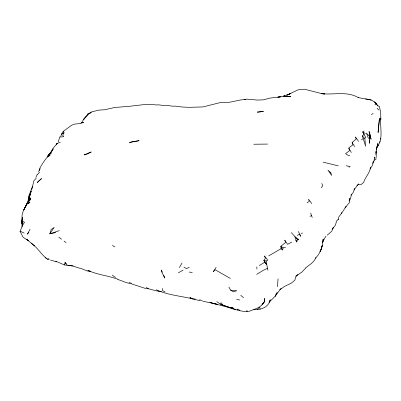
<?xml version="1.0" encoding="UTF-8"?>
<svg xmlns="http://www.w3.org/2000/svg" width="401" height="401" viewBox="0 0 401 401"><rect width="100%" height="100%" fill="white"/><g stroke="black" fill="none" stroke-linecap="round" stroke-linejoin="round"><path stroke-width="0.6" d="M22.06 226.936L21.814 221.372L22.271 217.783L21.794 223.342L22.271 217.783M380.82 120.024L380.699 112.095L379.161 106.044L378.063 106.085L374.674 101.994L371.226 100.024L365.627 98.857M377.035 147.022C383.762 139.067 379.742 127.603 380.84 118.029M278.088 278.815L277.432 286.725M162.681 288.374L162.595 290.595L165.052 291.968M375.948 152.596L375.998 151.403L376.263 156.997M233.783 308.314L228.941 307.231L220.555 304.374L228.941 307.231L233.638 308.329L231.086 307.627C236.68 310.173 243.222 312.189 249.332 311.236C254.765 308.991 261.297 307.642 264.219 301.918L264.475 298.419L264.304 302.018L262.64 303.963M39.544 170.38L39.754 168.33C42.892 162.651 46.546 157.247 51.363 152.821L49.178 154.926L50.05 155.508L47.308 157.012M376.344 149.934L377.897 143.418L376.815 147.398L375.922 154.425M322.289 246.154L323.216 238.956L322.579 242.354M373.231 161.207L372.664 165.022L369.973 169.072M22.421 225.116L23.057 221.071L22.311 224.455M49.413 259.241L47.739 259.367L47.839 258.715L48.917 258.891M336.068 221.387L338.364 219.452L338.86 216.841C342.609 212.41 345.121 207.106 349.211 202.896L349.822 198.395L349.406 199.427M31.744 189.733L33.884 180.781L36.245 178.204M321.938 246.244C321 250.74 318.79 255.071 315.371 258.194M370.629 167.057C370.023 172.886 365.271 176.991 363.587 182.495L361.106 184.505L358.334 184.565L356.9 185.412M376.359 149.217L376.785 147.388M32.486 186.42L28.737 196.239L27.9 202.014L28.26 200.846M26.787 203.858L26.125 206.054L26.822 203.848L30.712 199.102L28.712 201.533M55.709 261.136L64.34 264.951L65.082 262.5L66.21 263.758M30.581 193.267L31.293 190.931L28.666 197.853M58.235 141.894L59.844 136.806M295.652 240.074L296.79 241.968L297.572 239.497L291.286 232.61M379.742 142.26L380.028 141.393M291.818 242.044L287.602 244.334L284.72 240.124L285.718 242.334L280.89 246.224L281.051 248.725L282.479 249.968L283.191 247.873L285.572 247.462M336.469 221.798L335.211 225.467L332.755 228.455M31.403 243.121L34.476 245.893L26.857 239.472L28.326 240.58L23.073 237.242L20.05 231.342L22.722 225.086L24.702 221.984M354.77 188.375L353.191 192.495L351.326 194.911M322.685 242.389L323.111 241.332M80.01 268.304L71.157 265.612L64.34 264.951M27.639 203.026L29.985 197.773L28.09 201.753L30.546 198.174L29.017 200.335M35.844 177.483L37.113 174.681M51.328 151.994L52.817 148.691L57.323 143.267L60.34 142.345M56.185 144.826L56.927 143.277M325.968 236.089L323.041 241.252M374.233 158.074L374.729 157.082L373.812 161.643L372.664 163.407M38.581 171.834L40.24 168.56M237.111 310.133L237.683 309.016L239.938 310.354M52.075 150.992L53.218 148.846L47.839 156.049L51.814 151.277M56.757 144.305L57.323 143.267M30.09 229.257L27.363 234.194L28.887 232.349M179.382 267.577L181.974 263.061M376.659 147.964L378.424 144.911M316.043 257.577L314.359 260.434L311.341 263.562L305.612 267.888M63.183 131.458L61.624 133.989L64.035 132.846L63.183 131.458L71.619 125.202L74.641 124.094L79.884 123.593L83.609 122.195L82.416 122.972M349.091 201.026L350.334 199.031L351.572 194.174L350.96 195.152M86.135 116.611L87.804 113.979L90.28 112.932M216.129 267.407L213.232 271.753L215.162 269.728L230.344 278.454M345.055 207.788L346.103 206.219M81.032 123.232L85.879 116.265M358.624 183.813L353.908 190.029M269.382 301.191L270.364 299.773C268.64 307.246 260.69 310.344 253.713 309.432M281.131 288.179L275.116 296.259L277.096 292.65L275.191 296.214L268.981 302.369M332.098 229.212L333.231 227.743L331.722 231.287L327.221 235.166M365.411 133.568L362.725 131.879L364.063 134.5L362.374 135.879L365.612 146.225L364.825 138.435L365.702 137.322L362.725 131.879L364.103 130.911M321.166 187.733L322.76 185.803L321.782 183.463M47.839 156.049L49.674 153.844M297.938 274.389L295.888 276.74L294.84 280.174L291.472 283.051L284.454 286.459L279.768 289.878M37.248 174.736L39.569 172.24M305.768 268.003L301.793 272.169L295.677 276.269M349.797 155.282L348.123 155.347L345.582 153.693L349.592 150.55L348.8 148.039L352.905 144.771L352.108 142.555L356.228 138.972L355.461 137.002L358.579 141.478M85.042 118.079L83.679 119.313L88.736 113.944L91.222 112.009L98.977 110.095L104.816 109.754L114.731 107.458L128.41 106.4L145.473 104.45L149.132 104.626L152.094 104.285L155.182 104.907L158.951 104.887L165.718 105.759L168.741 105.543L171.788 106.145L175.859 106.16L182.711 107.057L189.387 107.313L202.906 106.937L219.979 102.656L230.009 102.18L240.139 100.044L246.805 99.122L257.337 100.07L263.557 99.839L269.597 98.15L280.76 96.806L277.823 97.182L284.825 95.944L283.131 96.315L290.429 93.674L287.006 95.142M261.883 304.359L262.79 303.577M257.146 309.477L259.703 307.442L260.194 309.086M374.945 104.877L376.248 103.864L378.063 106.085M307.106 202.866L309.281 201.302L308.489 199.172L311.788 203.558M371.416 114.636L373.161 113.453M267.923 270.284L266.77 264.7L263.883 260.259L266.129 261.071L267.773 260.119L264.404 255.983L265.472 258.219L263.883 260.259L264.59 262.279L259.282 265.567M374.283 160.235L376.028 159.102L375.948 157.337M27.303 204.094L29.839 202.485L26.822 203.848C24.651 208.655 20.872 213.618 22.276 219.162M256.655 274.409L262.871 270.55L267.382 268.314M89.739 113.363L91.398 112.325M309.988 216.445L311.427 215.553L310.705 212.951M297.316 235.462L299.402 234.219L300.76 236.254L298.364 231.432M178.395 272.815L183.117 270.089M281.051 248.725L268.765 255.833M361.396 139.658L363.241 138.646M286.77 95.232L297.983 89.839L304.549 89.222L321.777 93.628L324.67 93.969L321.647 93.674C333.933 95.072 347.04 90.852 358.439 97.684L358.133 97.598L371.226 100.024M189.287 267.267L186.485 268.615L183.909 267.131M348.965 167.147L350.188 166.631L346.188 165.743M59.288 230.605L49.809 233.853L51.193 229.472L54.17 227.407L49.809 233.853L55.759 232.565M301.031 233.367L302.63 233.041M261.332 111.724L263.427 111.323L257.297 112.135L260.805 111.824M73.097 265.763L71.338 265.883L68.481 265.267M253.728 144.235L267.577 144.079M244.359 99.468L245.943 99.553M156.305 289.808C167.748 295.036 180.495 295.993 192.615 298.835L189.929 297.597L192.5 298.825L200.049 300.71M192.5 298.825L195.302 299.081M230.615 290.139L236.755 290.72L233.422 291.873L230.615 290.139L228.876 287.051M158.736 291.226L161.232 291.562L155.959 290.77L148.445 288.765M202.786 301.231L212.545 303.226M297.572 239.497L298.735 239.668L294.855 236.806L296.79 241.968M68.977 265.272L71.157 265.612M236.58 299.477L239.698 299.978M90.551 271.517L86.967 270.881L80.36 268.144M189.252 272.048L192.315 272.6M323.056 162.144L338.279 165.859M117.969 279.231C108.11 275.657 97.358 274.725 87.864 270.389L90.601 271.417M50.496 260.089L56.631 261.833M235.638 309.803L225.633 306.65L213.101 303.306L217.222 304.309L213.101 303.602L209.969 302.284L212.58 303.136M117.749 279.502C122.485 280.69 126.806 283.667 131.829 283.502L129.147 282.434M131.819 283.988L145.628 288.494L148.576 288.785L146.2 287.467M199.548 299.672L202.299 300.83M20.05 231.207L24.145 233.041M337.863 219.197L338.364 219.452M112.365 245.462L114.902 246.911M34.26 245.698C39.087 249.898 42.431 255.793 47.739 259.367M283.191 247.873L280.89 246.224L282.479 249.968M112.245 275.131L115.583 277.522M58.767 237.191L61.548 239.242M64.01 241.061L66.105 242.64M216.766 301.572L220.089 303.913L221.066 302.74L222.911 305.006M240.74 295.321L243.552 297.692M376.369 103.433L374.674 101.994L376.248 103.864M377.08 108.245L378.96 110.155M362.374 135.879L364.825 138.435M368.745 135.648L366.424 133.062L368.419 138.495M264.59 262.279L266.77 264.7L266.129 261.071M264.219 301.918L264.304 301.156M65.082 262.5L67.233 265.267M45.293 257.277L46.225 258.495M87.804 113.979L88.009 114.28M352.108 142.555L354.669 146.606M348.8 148.039L351.326 152.53M311.427 215.553L312.264 217.422M162.325 272.274L161.322 269.978L162.014 272.67L164.831 278.008L163.578 275.141M380.739 138.17L380.845 139.207M341.537 212.475L341.612 213.543M369.451 139.227L369.201 135.142L369.702 143.307L369.522 140.39M256.795 266.835L256.926 269.071M246.946 310.274L246.991 311.777M379.436 118.495L378.078 132.515L379.436 118.495M322.289 245.166L321.477 248.891L319.983 251.763L321.356 248.81L322.289 245.166M29.233 197.267L28.215 200.069L30.386 194.239L29.233 197.267M61.719 134.014L60.456 137.132L63.789 136.576L62.651 135.227L64.035 132.846L61.719 134.014M25.057 207.392L23.764 210.024L26.822 203.848L25.057 207.392M39.584 180.265L37.243 182.47L41.549 178.565L39.584 180.265M91.167 152.009L87.107 154.064L84.004 154.901L91.167 152.009M132.982 141.678L129.413 142.46L139.092 140.691L132.982 141.678M287.662 96.491L284.545 96.736L290.75 96.395L287.662 96.491M330.81 172.711L327.953 170.189L331.667 175.468L330.81 172.711M369.963 134.465L369.035 131.438L371.065 139.237L369.963 134.465"/></g></svg>
